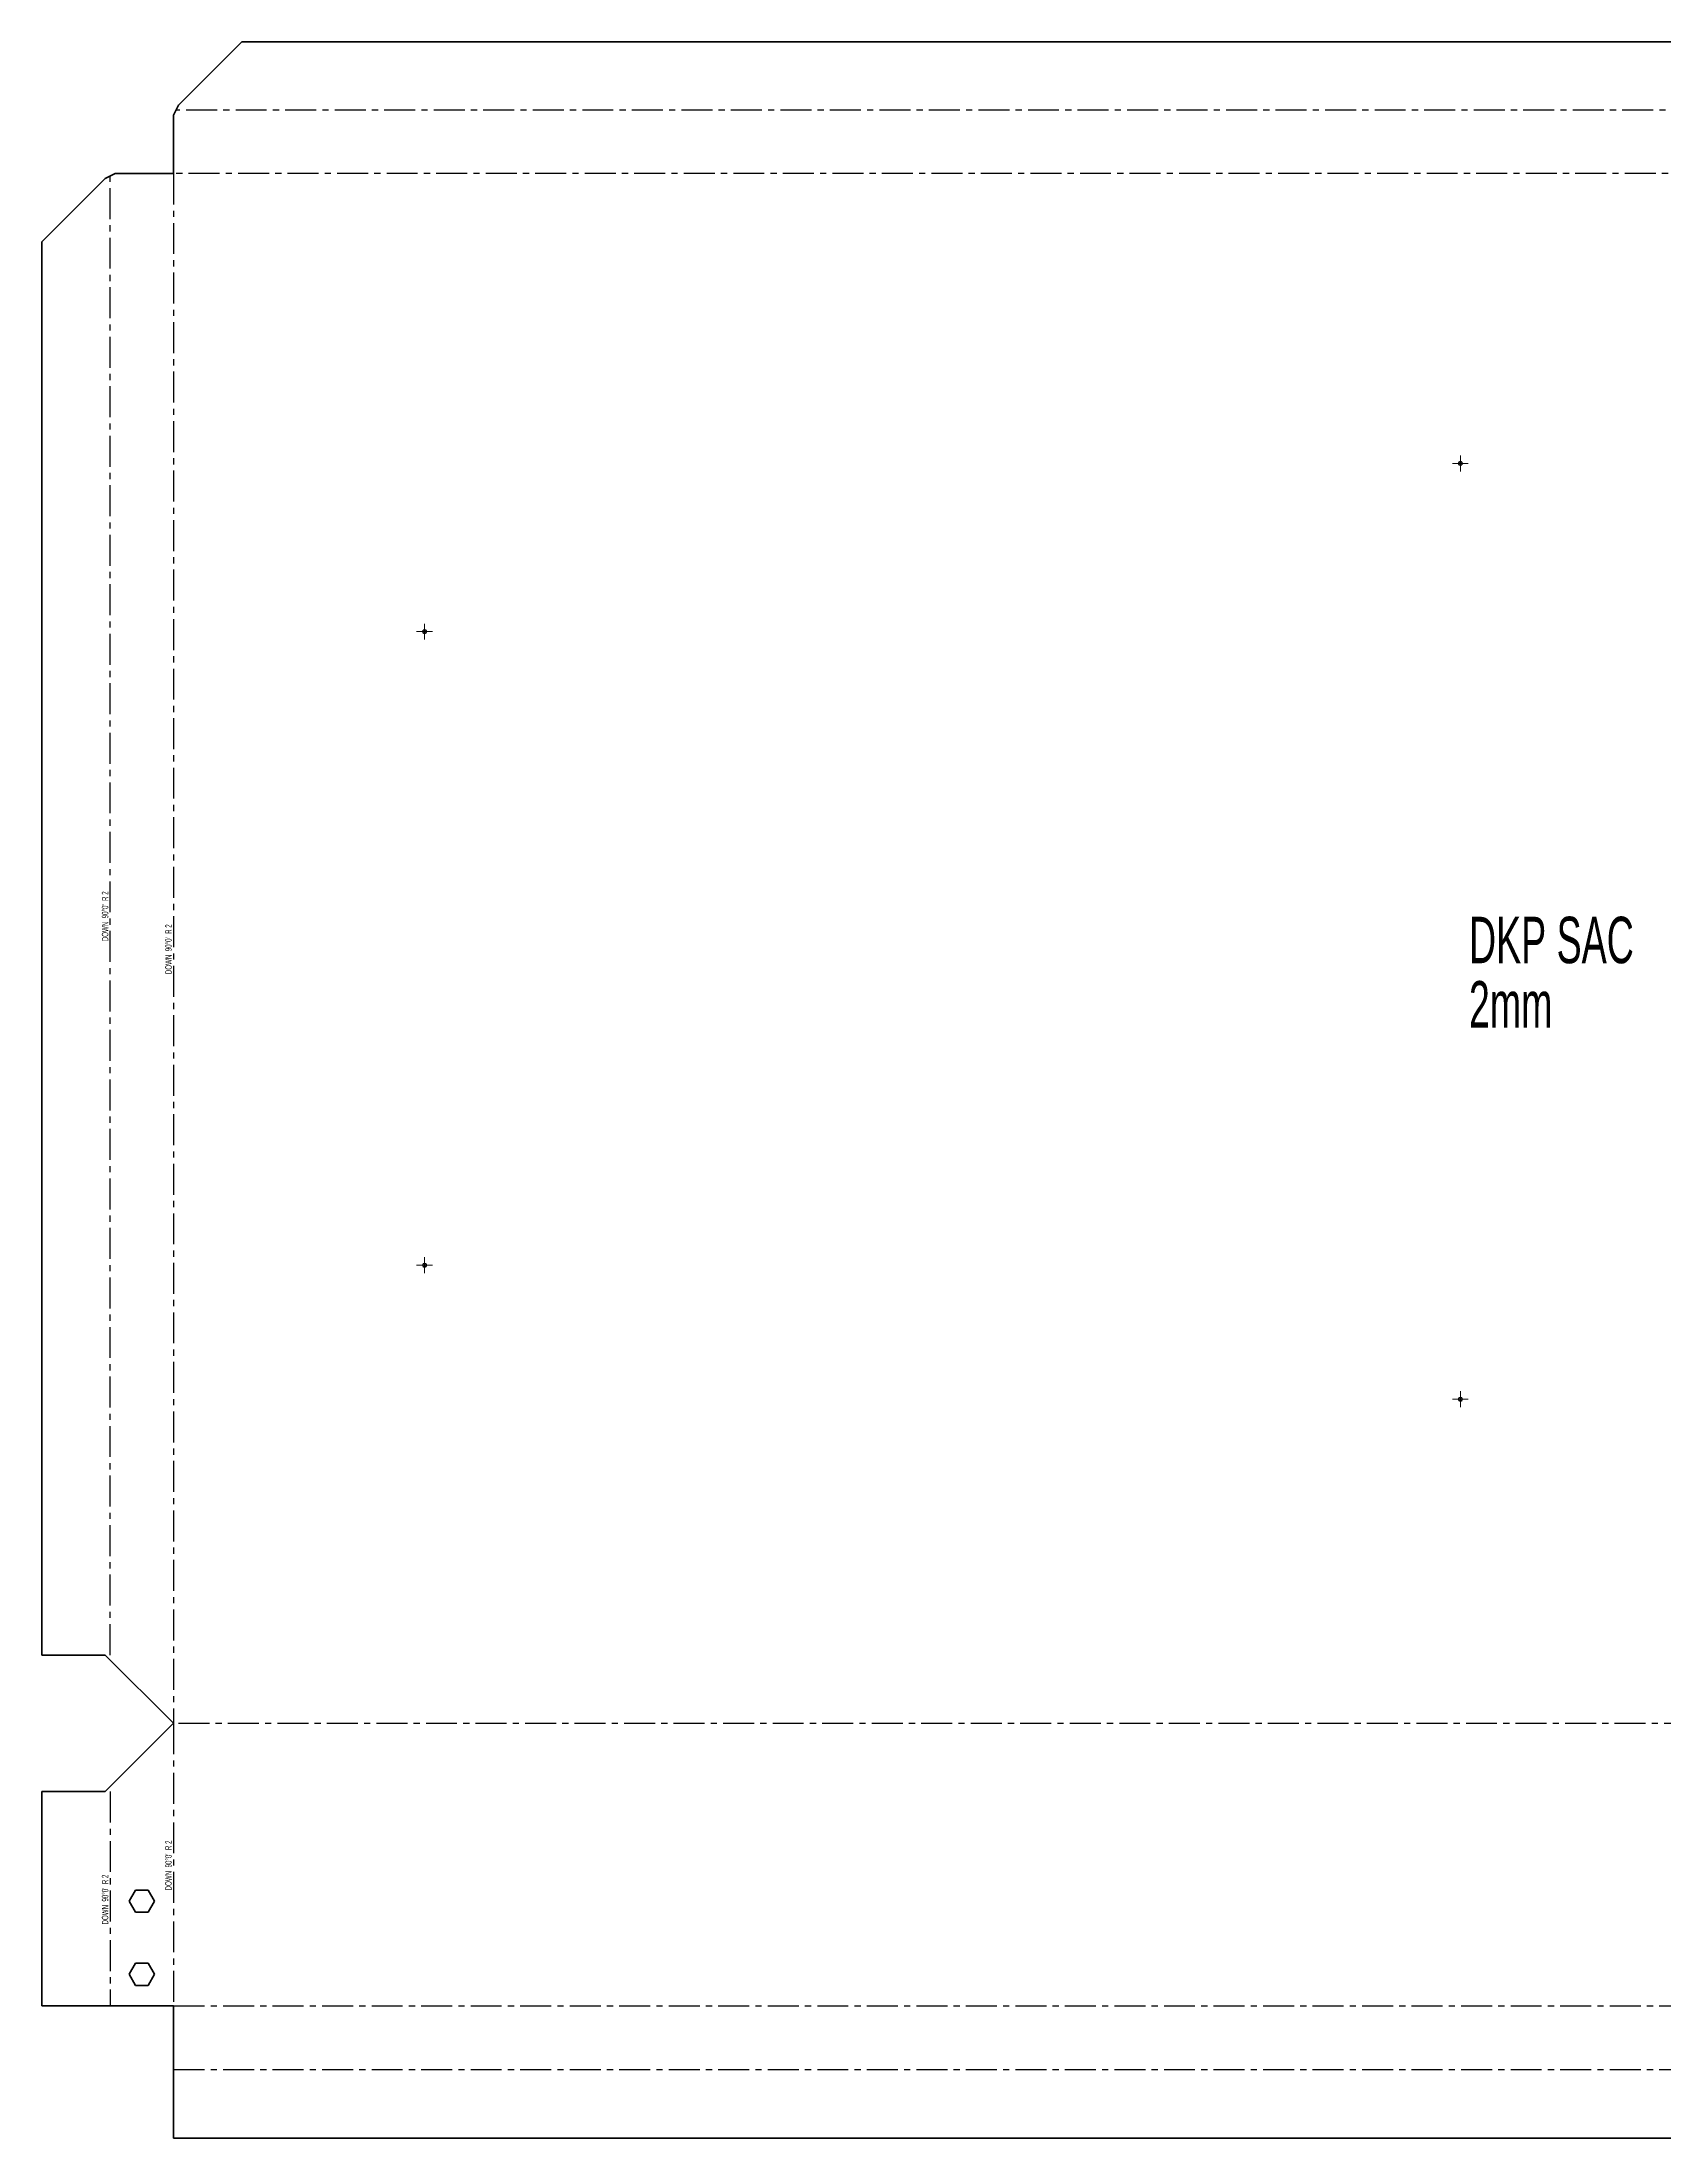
# Model space of a CAD drawing. Header units: millimetres. Extents: x -769 to 1715, y -375 to 486.
# Drawn here: x -769 to -103, y -375 to 486 of the extents above; entities that cross this region are included whole.
import ezdxf

# ---------------------------------------------------------------- set-up
doc = ezdxf.new("R2010")
doc.units = ezdxf.units.MM
doc.linetypes.add('CENTERX2', pattern=[20.32, 12.7, -2.54, 2.54, -2.54])
doc.styles.add('SLDTEXTSTYLE0', font='TXT', dxfattribs={"width": 0.572187})
doc.styles.add('SLDTEXTSTYLE2', font='TXT', dxfattribs={"width": 0.605})

# ---------------------------------------------------------------- blocks, each defined once
blk = doc.blocks.new('SW_NOTE_0')
at = {"color": 0, "linetype": 'Continuous', "lineweight": 0, "char_height": 19.05, "attachment_point": 1, "style": 'SLDTEXTSTYLE2'}
for s, insert in [('DKP SAC', (0, 24.56)), ('2mm', (0, -1.84))]:
    blk.add_mtext(s, dxfattribs=dict(at, insert=insert))
blk = doc.blocks.new('SW_CENTERMARKSYMBOL_0')
at = {"color": 0, "linetype": 'Continuous', "lineweight": 18}
for p, q in [((-2.5, 0), (-3.25, 0)), ((0, 0), (-2.5, 0)), ((0, 2.5), (0, 3.25)), ((0, 0), (0, 2.5)), ((0, 0), (0, -2.5)), ((0, 0), (2.5, 0)), ((2.5, 0), (3.25, 0)), ((0, -2.5), (0, -3.25))]:
    blk.add_line(p, q, dxfattribs=at)
blk = doc.blocks.new('SW_CENTERMARKSYMBOL_1')
at = {"color": 0, "linetype": 'Continuous', "lineweight": 18}
for p, q in [((-2.5, 0), (-3.25, 0)), ((0, 0), (-2.5, 0)), ((0, 2.5), (0, 3.25)), ((0, 0), (0, 2.5)), ((0, 0), (0, -2.5)), ((0, 0), (2.5, 0)), ((2.5, 0), (3.25, 0)), ((0, -2.5), (0, -3.25))]:
    blk.add_line(p, q, dxfattribs=at)
blk = doc.blocks.new('SW_CENTERMARKSYMBOL_2')
at = {"color": 0, "linetype": 'Continuous', "lineweight": 18}
for p, q in [((-2.5, 0), (-3.25, 0)), ((0, 0), (-2.5, 0)), ((0, 2.5), (0, 3.25)), ((0, 0), (0, 2.5)), ((0, 0), (0, -2.5)), ((0, 0), (2.5, 0)), ((2.5, 0), (3.25, 0)), ((0, -2.5), (0, -3.25))]:
    blk.add_line(p, q, dxfattribs=at)
blk = doc.blocks.new('SW_CENTERMARKSYMBOL_3')
at = {"color": 0, "linetype": 'Continuous', "lineweight": 18}
for p, q in [((-2.5, 0), (-3.25, 0)), ((0, 0), (-2.5, 0)), ((0, 2.5), (0, 3.25)), ((0, 0), (0, 2.5)), ((0, 0), (0, -2.5)), ((0, 0), (2.5, 0)), ((2.5, 0), (3.25, 0)), ((0, -2.5), (0, -3.25))]:
    blk.add_line(p, q, dxfattribs=at)

msp = doc.modelspace()

# ---------------------------------------------------------------- linework, layer by layer
at = {"color": 7, "linetype": 'Continuous', "lineweight": 35}
for p, q in [((-712.69, 459.72), (-686.69, 485.72)), ((-686.69, 485.72), (1633.29, 485.72)), ((-714.69, 455.72), (-712.69, 459.72)), ((-714.69, 455.72), (-714.69, 431.71)), ((-742.71, 429.71), (-738.7, 431.71)), ((-714.69, 431.71), (-738.7, 431.71)), ((-768.71, 403.71), (-742.71, 429.71)), ((-768.71, -176.28), (-768.71, 403.71)), ((-742.7, -176.28), (-768.71, -176.28)), ((-714.69, -204.28), (-742.7, -176.28)), ((-742.7, -232.29), (-714.69, -204.28)), ((-768.71, -320.28), (-768.71, -232.29)), ((-768.71, -232.29), (-742.7, -232.29)), ((-732.96, -277.29), (-730.33, -272.74)), ((-730.33, -272.74), (-725.08, -272.74)), ((-725.08, -272.74), (-722.45, -277.29)), ((-730.33, -281.84), (-732.96, -277.29)), ((-725.08, -281.84), (-730.33, -281.84)), ((-722.45, -277.29), (-725.08, -281.84)), ((-732.96, -307.29), (-730.33, -302.74)), ((-730.33, -311.84), (-732.96, -307.29)), ((-730.33, -302.74), (-725.08, -302.74)), ((-725.08, -302.74), (-722.45, -307.29)), ((-722.45, -307.29), (-725.08, -311.84)), ((-725.08, -311.84), (-730.33, -311.84)), ((-714.69, -320.28), (-768.71, -320.28)), ((-714.69, -320.28), (-714.69, -374.51)), ((-714.69, -374.51), (1661.29, -374.51))]:
    msp.add_line(p, q, dxfattribs=at)
at = {"color": 7, "linetype": 'CENTERX2'}
for p, q in [((1660.29, 457.72), (-713.69, 457.72)), ((-740.7, -176.28), (-740.7, 430.71)), ((-714.7, 431.71), (-714.7, -204.28)), ((1661.29, 431.72), (-714.69, 431.72)), ((-714.7, -204.29), (-714.7, -320.28)), ((-712.7, -204.28), (1659.3, -204.28)), ((-740.7, -232.29), (-740.7, -320.28)), ((-714.69, -320.29), (1661.29, -320.29)), ((-714.69, -346.4), (1661.29, -346.4))]:
    msp.add_line(p, q, dxfattribs=at)
at = {"color": 7, "linetype": 'Continuous', "lineweight": 35}
for centre in [(-186.7, 312.72), (-611.7, 243.72), (-611.7, -16.28), (-186.7, -71.28)]:
    msp.add_circle(centre, 0.75, dxfattribs=at)

# ---------------------------------------------------------------- block references
at = {"color": 7, "linetype": 'Continuous', "lineweight": 18}
for name, p in [('SW_CENTERMARKSYMBOL_3', (-186.7, 312.72)), ('SW_CENTERMARKSYMBOL_0', (-611.7, 243.72)), ('SW_CENTERMARKSYMBOL_1', (-611.7, -16.28)), ('SW_CENTERMARKSYMBOL_2', (-186.7, -71.28))]:
    msp.add_blockref(name, p, dxfattribs=at)
at = {"color": 7, "linetype": 'Continuous', "lineweight": 0}
msp.add_blockref('SW_NOTE_0', (-183.18, 102.14), dxfattribs=at)

# ---------------------------------------------------------------- texts
at = {"color": 7, "linetype": 'Continuous', "lineweight": 0, "char_height": 2.6458, "attachment_point": 2, "rotation": 90, "style": 'SLDTEXTSTYLE0'}
for insert in [(-744.12, 126.88), (-718.12, 113.38), (-718.12, -262.62), (-744.12, -276.62)]:
    msp.add_mtext("DOWN  90°0'  R 2", dxfattribs=dict(at, insert=insert))

doc.saveas('drawing.dxf')
